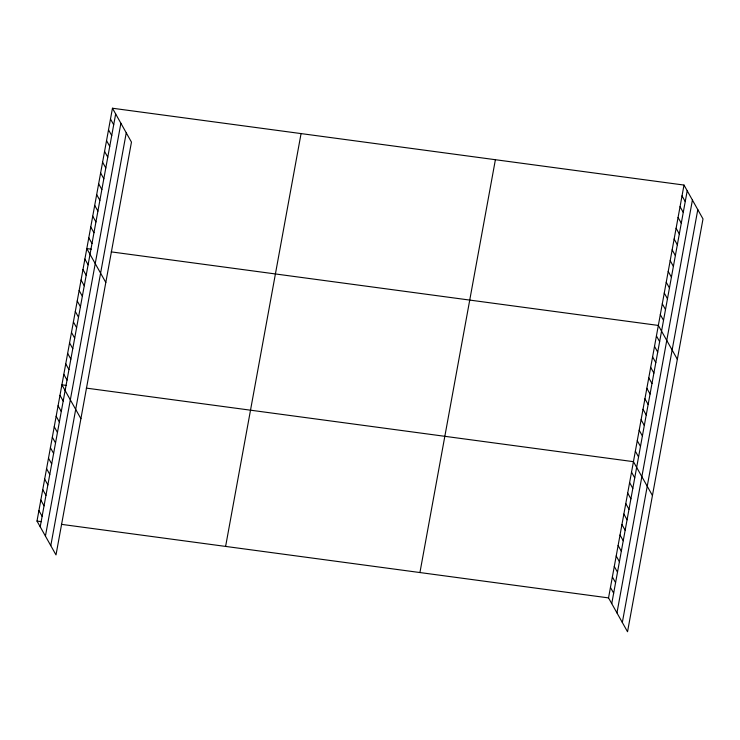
<?xml version="1.0" encoding="UTF-8"?>
<svg xmlns="http://www.w3.org/2000/svg" width="740" height="740" viewBox="0 0 740 740"><rect width="100%" height="100%" fill="white"/><g stroke="black" fill="none" stroke-linecap="round" stroke-linejoin="round"><path stroke-width="1.11" d="M112.462 108.234L131.461 142.099L56 554.935L37 521.071L112.462 108.234L684.001 185.065L703 218.929L627.538 631.766L608.539 597.902L684.001 185.065M40.21 526.797L115.671 113.96M45.427 536.084L120.888 123.247M50.792 545.648L126.253 132.812M225.608 546.425L301.069 133.588M419.932 572.547L495.393 159.71M611.749 603.627L687.21 190.791M616.957 612.914L692.418 200.078M622.331 622.479L697.792 209.642M91.242 249.195L86.802 248.594L105.811 282.458M111.213 251.878L658.341 325.433L677.341 359.298M66.341 385.429L61.901 384.837L80.91 418.701M86.312 388.111L633.44 461.668L652.44 495.532M37 521.071L41.44 521.663M61.411 524.346L608.539 597.902M682.021 195.869L685.24 201.595M680.051 206.663L683.26 212.389M678.071 217.458L681.29 223.184M676.101 228.253L679.311 233.979M674.131 239.057L677.341 244.783M672.151 249.852L675.37 255.578M670.181 260.647L673.391 266.372M668.211 271.441L671.421 277.167M666.231 282.245L669.45 287.971M664.261 293.04L667.471 298.766M662.291 303.835L665.501 309.561M660.311 314.63L663.53 320.355M656.426 335.914L659.636 341.639M654.512 346.394L657.721 352.12M652.597 356.874L655.807 362.6M650.673 367.345L653.892 373.071M648.758 377.825L651.977 383.551M646.843 388.306L650.062 394.032M644.929 398.786L648.148 404.512M643.014 409.266L646.224 414.992M641.099 419.746L644.309 425.472M639.184 430.227L642.394 435.953M637.27 440.707L640.479 446.433M635.355 451.187L638.565 456.913M631.525 472.148L634.735 477.874M629.611 482.628L632.82 488.354M627.687 493.108L630.905 498.834M625.772 503.589L628.991 509.314M623.857 514.069L627.076 519.795M621.942 524.54L625.161 530.265M620.028 535.02L623.237 540.746M618.113 545.5L621.323 551.226M616.198 555.981L619.408 561.706M614.283 566.461L617.493 572.187M612.369 576.941L615.578 582.667M610.454 587.421L613.663 593.147M110.491 119.029L113.701 124.755M108.512 129.824L111.731 135.549M106.542 140.628L109.751 146.353M104.562 151.422L107.781 157.148M102.592 162.217L105.802 167.943M100.622 173.021L103.831 178.747M98.642 183.816L101.861 189.542M96.672 194.611L99.882 200.337M94.701 205.406L97.911 211.131M92.722 216.21L95.941 221.935M90.752 227.004L93.962 232.73M88.782 237.799L91.991 243.525M84.887 259.074L88.106 264.8M82.973 269.554L86.182 275.28M81.058 280.035L84.267 285.76M79.143 290.515L82.353 296.24M77.228 300.995L80.438 306.721M75.314 311.475L78.523 317.201M73.399 321.956L76.608 327.681M71.484 332.436L74.694 338.161M69.56 342.916L72.779 348.642M67.645 353.396L70.864 359.122M65.731 363.877L68.95 369.602M63.816 374.357L67.035 380.082M59.986 395.308L63.196 401.034M58.072 405.788L61.281 411.514M56.157 416.269L59.367 421.994M54.242 426.749L57.452 432.475M52.327 437.229L55.537 442.955M50.413 447.709L53.622 453.435M48.498 458.19L51.708 463.915M46.574 468.67L49.793 474.396M44.659 479.15L47.878 484.876M42.744 489.63L45.963 495.356M40.83 500.111L44.048 505.836M38.915 510.591L42.125 516.317"/></g></svg>
